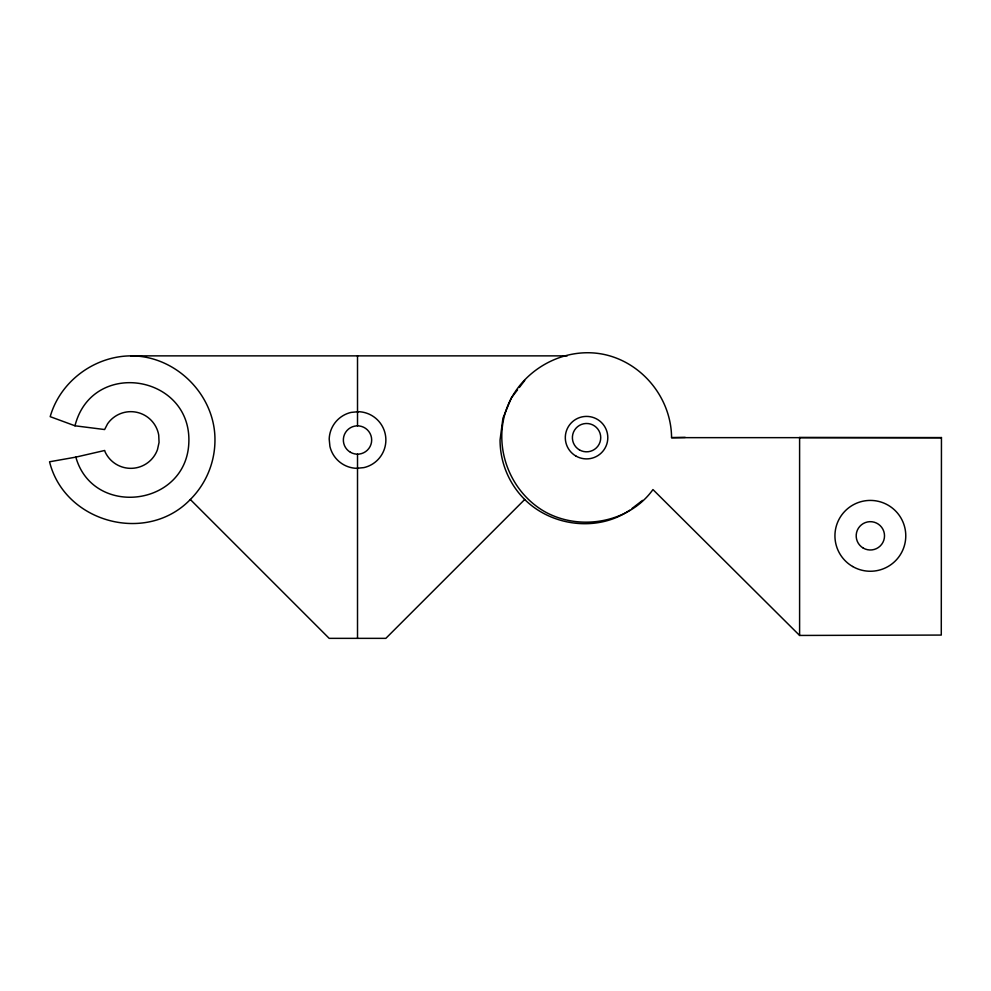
<?xml version="1.0" encoding="UTF-8"?>
<svg xmlns="http://www.w3.org/2000/svg" width="991" height="991" viewBox="0 0 991 991"><rect width="100%" height="100%" fill="white"/><g stroke="black" fill="none" stroke-linecap="round" stroke-linejoin="round"><path stroke-width="1.49" d="M357.516 355.868L357.516 425.833M941.45 437.502L941.277 635.07L799.601 635.442L652.958 489.566C628.975 523.099 579.314 531.548 544.059 511.269C511.616 492.292 494.918 452.007 504.444 415.65C515.952 371.625 564.684 343.493 608.561 355.534C644.807 365.468 671.353 400.067 671.564 437.65L941.45 437.663L799.601 437.502M74.982 425.796C92.213 357.59 193.963 375.007 188.699 445.033C184.091 507.033 92.733 517.252 75.836 457.124L49.55 461.781C64.626 522.703 146.804 544.728 190.322 499.501A84.136 84.136 0 0 0 214.96 440.004C215.245 394.975 175.853 355.583 130.824 355.868C94.331 356.141 60.178 381.424 50.194 416.666L74.982 425.796L104.612 429.537L107.598 423.776A28.33 28.33 0 0 1 158.721 435.049L159.056 442.444L157.458 449.666A28.33 28.33 0 0 1 105.157 452.007L104.674 450.484L75.836 457.124M517.575 389.81L511.331 397.936L502.933 418.227L500.059 440.004A84.136 84.136 0 0 0 524.71 499.501C551.975 526.518 597.87 532.105 629.756 510.204M519.358 387.481L524.71 380.507M524.71 499.501L385.846 638.353L329.173 638.353L190.322 499.501M632.085 508.42L642.54 500.393M671.564 437.65L685.215 437.39M130.824 355.868L567.236 355.868M799.601 437.514L799.601 635.442M357.516 454.175L357.516 638.353M358.469 411.686L351.099 412.405A28.33 28.33 0 0 0 329.198 439.05L329.916 446.421A28.33 28.33 0 0 0 356.562 468.322L363.92 467.603A28.33 28.33 0 0 0 358.469 411.686M863.26 548.097A14.171 14.171 0 0 0 884.517 535.846A14.171 14.171 0 0 0 863.272 523.558A14.171 14.171 0 0 0 863.26 548.097M852.619 566.493A35.416 35.416 0 0 0 905.774 535.871A35.416 35.416 0 0 0 852.669 505.15A35.416 35.416 0 0 0 852.619 566.493M575.932 456.058A21.257 21.257 0 0 0 607.805 437.65A21.257 21.257 0 0 0 575.932 419.243A21.257 21.257 0 0 0 575.932 456.058M579.462 449.914A14.171 14.171 0 0 0 600.732 437.663A14.171 14.171 0 0 0 579.487 425.374A14.171 14.171 0 0 0 579.462 449.914M350.43 452.28A14.171 14.171 0 0 0 371.675 440.004A14.171 14.171 0 0 0 350.43 427.74A14.171 14.171 0 0 0 350.43 452.28"/></g></svg>
